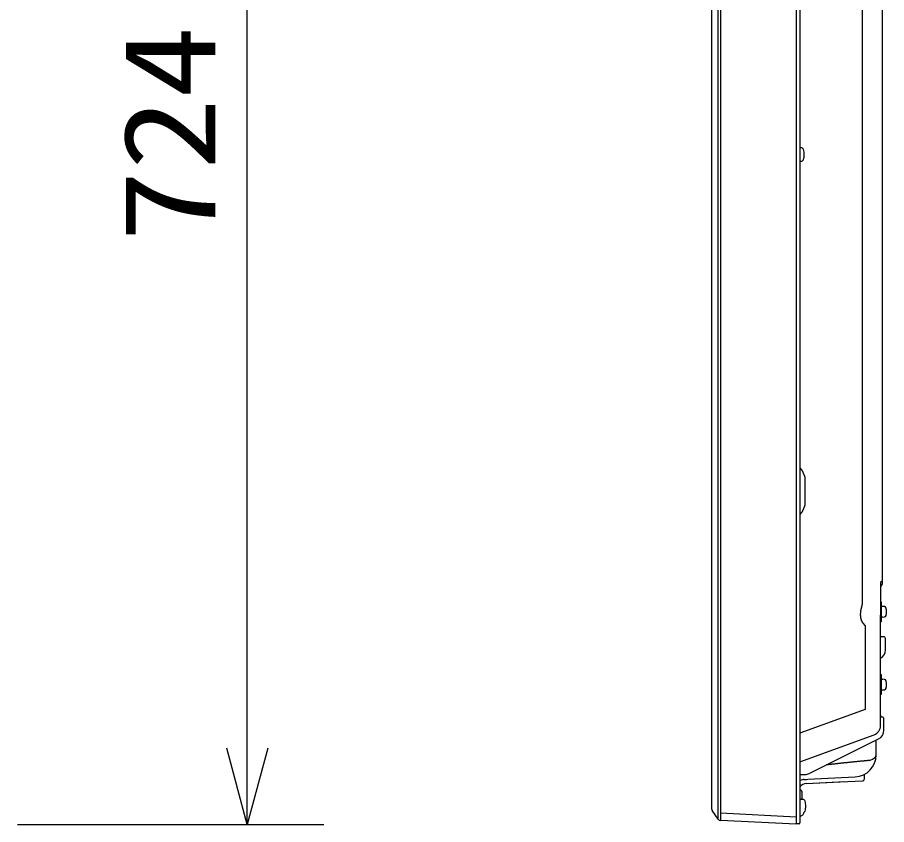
# Model space of a CAD drawing. Units: millimetres, scale not verified. Extents: x -63 to 63, y -57 to 57.
# Drawn here: x 15.64 to 38.32, y -3.33 to 17.74 of the extents above; entities that cross this region are included whole.
import ezdxf
from ezdxf.enums import TextEntityAlignment as Align

# ---------------------------------------------------------------- set-up
doc = ezdxf.new("R2010")
doc.units = ezdxf.units.MM
doc.header["$LTSCALE"] = 0.190236
for name, color, linetype in [('0-3_GAIKEI', 1, 'Continuous'), ('0-4_SUNPO', 3, 'Continuous'), ('0-5_DEFPOINTS', 7, 'Continuous')]:
    doc.layers.add(name, color=color, linetype=linetype)
doc.styles.add('ＭＳ ゴシック', font='')
doc.styles.get('ＭＳ ゴシック').set_extended_font_data('MS Gothic')

# ---------------------------------------------------------------- blocks, each defined once
blk = doc.blocks.new('_OPEN30')
at = {"layer": '0-5_DEFPOINTS'}
blk.add_line((0, 0), (-1, 0), dxfattribs=at)
blk.add_lwpolyline([(-1, 0.26795), (0, 0), (-1, -0.26795)], dxfattribs=at)

msp = doc.modelspace()

# ---------------------------------------------------------------- linework, layer by layer
at = {"layer": '0-3_GAIKEI'}
for p, q in [((33.9276, -3.1916), (33.9276, 32.5322)), ((33.9856, 32.5627), (33.9856, -3.2242)), ((35.961, 32.6656), (35.961, -3.1273)), ((37.6873, 25.1916), (37.6873, 2.4639)), ((36.0925, 14.3382), (36.061, 14.3382)), ((36.061, 13.9882), (36.0925, 13.9882)), ((36.1966, 5.0063), (36.1966, 5.7396)), ((38.216, 3.1572), (38.216, 4.2539)), ((38.216, 3.1572), (38.216, 4.2539)), ((38.216, 2.9952), (38.216, 3.1525)), ((38.1885, 2.473), (38.1635, 2.473)), ((38.2235, 2.358), (38.1885, 2.358)), ((38.2659, 2.3568), (38.2235, 2.3605)), ((38.1611, 2.1323), (38.1635, 2.1323)), ((38.1885, 2.088), (38.2235, 2.088)), ((38.2235, 2.0855), (38.2659, 2.0892)), ((37.7046, 1.9286), (37.7675, 1.8535)), ((37.7675, 1.8535), (37.7675, -0.3298)), ((38.1635, 1.9441), (38.1635, 1.9445)), ((38.291, 1.2275), (38.291, 1.523)), ((38.1885, 0.573), (38.1635, 0.573)), ((38.2235, 0.458), (38.1885, 0.458)), ((38.2659, 0.4568), (38.2235, 0.4605)), ((38.1885, 0.188), (38.2235, 0.188)), ((38.2235, 0.1855), (38.2659, 0.1892)), ((37.7675, -0.3298), (36.061, -0.9509)), ((38.1635, -0.477), (38.1635, -0.327)), ((38.1635, -0.477), (38.1635, -0.527)), ((38.251, -0.8725), (38.251, -0.577)), ((36.3038, -2.0007), (38.1128, -1.0961)), ((38.051, -1.5124), (38.051, -1.127)), ((36.061, -2.027), (36.192, -2.027)), ((37.7463, -2.1387), (37.7484, -2.0188)), ((36.1605, -2.1571), (36.2358, -2.1532)), ((36.2313, -2.2647), (37.2354, -2.2121)), ((36.2313, -2.2647), (37.1088, -2.2187)), ((36.2358, -2.1532), (36.2655, -2.1516)), ((36.2655, -2.1516), (37.5061, -2.0866)), ((37.1088, -2.2187), (37.6989, -2.1878)), ((36.0925, -2.677), (36.061, -2.677)), ((36.1325, -2.677), (36.1008, -2.677)), ((33.9856, -3.0244), (35.961, -3.1273)), ((35.961, -3.1273), (35.961, -3.327)), ((36.061, -3.102), (36.0925, -3.102))]:
    msp.add_line(p, q, dxfattribs=at)
at = {"layer": '0-3_GAIKEI', "color": 7}
for p, q in [((36.061, 32.6493), (36.061, -3.2854)), ((33.7636, -2.9366), (33.7636, 32.3054)), ((38.2136, 3.0336), (38.1611, 2.9895)), ((38.1611, 2.9895), (38.1611, 2.1323)), ((38.1635, -0.752), (38.1635, 2.1323)), ((36.061, -1.6923), (37.999, -0.9869)), ((33.9276, -3.1916), (33.7723, -2.9648)), ((35.961, -3.327), (33.9856, -3.2242)), ((36.0382, -3.3103), (35.961, -3.317))]:
    msp.add_line(p, q, dxfattribs=at)
msp.add_lwpolyline([(38.216, 2.987), (38.216, 3.0212), (38.216, 28.7115)], dxfattribs=at)
at = {"layer": '0-3_GAIKEI'}
for points in [[(36.0649, 5.9777), (36.064, 5.9786), (36.063, 5.9795), (36.062, 5.9805), (36.0611, 5.9814)], [(36.1, 5.9398), (36.0991, 5.9408), (36.0983, 5.9418), (36.0974, 5.9428), (36.0966, 5.9438), (36.0957, 5.9449), (36.0949, 5.9459), (36.094, 5.9469), (36.0931, 5.9479), (36.0923, 5.9489), (36.0914, 5.9499), (36.0905, 5.9509), (36.0896, 5.9519), (36.0888, 5.9529), (36.0879, 5.9538), (36.087, 5.9548), (36.0861, 5.9558), (36.0852, 5.9568), (36.0843, 5.9578), (36.0834, 5.9587), (36.0825, 5.9597), (36.0816, 5.9607), (36.0807, 5.9617), (36.0798, 5.9626), (36.0789, 5.9636), (36.078, 5.9645), (36.0771, 5.9655), (36.0761, 5.9665), (36.0752, 5.9674), (36.0743, 5.9684), (36.0734, 5.9693), (36.0724, 5.9702), (36.0715, 5.9712), (36.0706, 5.9721), (36.0696, 5.9731), (36.0687, 5.974), (36.0678, 5.9749), (36.0668, 5.9759), (36.0659, 5.9768), (36.0649, 5.9777)], [(36.1332, 5.8891), (36.1323, 5.891), (36.1313, 5.8928), (36.1304, 5.8947), (36.1294, 5.8965), (36.1284, 5.8984), (36.1275, 5.9002), (36.1265, 5.9021), (36.1255, 5.9039), (36.1245, 5.9057), (36.1235, 5.9076), (36.1226, 5.9094), (36.1216, 5.9112), (36.1208, 5.9123), (36.12, 5.9134), (36.1193, 5.9145), (36.1185, 5.9156), (36.1177, 5.9167), (36.117, 5.9177), (36.1162, 5.9188), (36.1154, 5.9199), (36.1146, 5.921), (36.1138, 5.922), (36.1131, 5.9231), (36.1123, 5.9241), (36.1115, 5.9252), (36.1107, 5.9263), (36.1099, 5.9273), (36.1091, 5.9284), (36.1083, 5.9294), (36.1074, 5.9305), (36.1066, 5.9315), (36.1058, 5.9326), (36.105, 5.9336), (36.1042, 5.9346), (36.1033, 5.9357), (36.1025, 5.9367), (36.1017, 5.9377), (36.1008, 5.9387), (36.1, 5.9398)], [(36.1668, 5.8152), (36.166, 5.8171), (36.1652, 5.819), (36.1644, 5.821), (36.1636, 5.8229), (36.1628, 5.8248), (36.162, 5.8267), (36.1611, 5.8286), (36.1603, 5.8305), (36.1595, 5.8325), (36.1587, 5.8344), (36.1579, 5.8363), (36.157, 5.8382), (36.1562, 5.8401), (36.1554, 5.842), (36.1545, 5.8439), (36.1537, 5.8458), (36.1528, 5.8477), (36.152, 5.8496), (36.1511, 5.8515), (36.1503, 5.8534), (36.1494, 5.8553), (36.1486, 5.8572), (36.1477, 5.8591), (36.1468, 5.861), (36.1459, 5.8629), (36.1451, 5.8648), (36.1442, 5.8667), (36.1433, 5.8686), (36.1424, 5.8704), (36.1415, 5.8723), (36.1406, 5.8742), (36.1397, 5.8761), (36.1388, 5.878), (36.1379, 5.8798), (36.137, 5.8817), (36.136, 5.8836), (36.1351, 5.8854), (36.1342, 5.8873), (36.1332, 5.8891)], [(36.1966, 5.7396), (36.1958, 5.7416), (36.1951, 5.7435), (36.1943, 5.7455), (36.1936, 5.7474), (36.1929, 5.7494), (36.1921, 5.7513), (36.1914, 5.7532), (36.1906, 5.7552), (36.1899, 5.7571), (36.1891, 5.7591), (36.1884, 5.761), (36.1876, 5.763), (36.1869, 5.7649), (36.1861, 5.7668), (36.1854, 5.7688), (36.1846, 5.7707), (36.1838, 5.7727), (36.1831, 5.7746), (36.1823, 5.7766), (36.1816, 5.7785), (36.1808, 5.7804), (36.18, 5.7824), (36.1793, 5.7843), (36.1785, 5.7862), (36.1777, 5.7882), (36.177, 5.7901), (36.1762, 5.792), (36.1754, 5.794), (36.1747, 5.7959), (36.1739, 5.7978), (36.1731, 5.7998), (36.1723, 5.8017), (36.1715, 5.8036), (36.1708, 5.8056), (36.17, 5.8075), (36.1692, 5.8094), (36.1684, 5.8113), (36.1676, 5.8133), (36.1668, 5.8152)], [(36.161, 4.9171), (36.162, 4.9192), (36.1629, 4.9214), (36.1638, 4.9235), (36.1647, 4.9257), (36.1656, 4.9279), (36.1665, 4.93), (36.1674, 4.9322), (36.1683, 4.9344), (36.1692, 4.9365), (36.1701, 4.9387), (36.1709, 4.9409), (36.1718, 4.943), (36.1727, 4.9452), (36.1736, 4.9474), (36.1745, 4.9495), (36.1753, 4.9517), (36.1762, 4.9539), (36.1771, 4.9561), (36.1779, 4.9582), (36.1788, 4.9604), (36.1797, 4.9626), (36.1805, 4.9648), (36.1814, 4.967), (36.1822, 4.9691), (36.1831, 4.9713), (36.1839, 4.9735), (36.1848, 4.9757), (36.1856, 4.9779), (36.1865, 4.9801), (36.1873, 4.9822), (36.1882, 4.9844), (36.189, 4.9866), (36.1899, 4.9888), (36.1907, 4.991), (36.1915, 4.9932), (36.1924, 4.9954), (36.1932, 4.9975), (36.1941, 4.9997), (36.1949, 5.0019)], [(36.1949, 5.0019), (36.1957, 5.0041), (36.1966, 5.0063), (36.1966, 5.0063)], [(36.061, 4.7645), (36.062, 4.7654), (36.063, 4.7663), (36.0639, 4.7673), (36.0649, 4.7682), (36.0658, 4.7691), (36.0668, 4.77), (36.0677, 4.771), (36.0687, 4.7719), (36.0696, 4.7728), (36.0705, 4.7738), (36.0715, 4.7747), (36.0724, 4.7757), (36.0733, 4.7766), (36.0743, 4.7775), (36.0752, 4.7785), (36.0761, 4.7794), (36.077, 4.7804), (36.078, 4.7814), (36.0789, 4.7823), (36.0798, 4.7833), (36.0807, 4.7843), (36.0816, 4.7852), (36.0825, 4.7862), (36.0834, 4.7872), (36.0843, 4.7881), (36.0852, 4.7891), (36.0861, 4.7901), (36.087, 4.7911), (36.0879, 4.7921), (36.0887, 4.7931), (36.0896, 4.794), (36.0905, 4.795), (36.0914, 4.796), (36.0923, 4.797), (36.0931, 4.798), (36.094, 4.799), (36.0948, 4.8), (36.0957, 4.8011), (36.0966, 4.8021)], [(36.0966, 4.8021), (36.0974, 4.8031), (36.0983, 4.8041), (36.0991, 4.8051), (36.1, 4.8061), (36.1008, 4.8072), (36.1016, 4.8082), (36.1025, 4.8092), (36.1033, 4.8103), (36.1041, 4.8113), (36.105, 4.8123), (36.1058, 4.8134), (36.1066, 4.8144), (36.1074, 4.8155), (36.1082, 4.8165), (36.1091, 4.8176), (36.1099, 4.8186), (36.1107, 4.8197), (36.1115, 4.8207), (36.1123, 4.8218), (36.1131, 4.8228), (36.1138, 4.8239), (36.1146, 4.825), (36.1154, 4.826), (36.1162, 4.8271), (36.117, 4.8282), (36.1177, 4.8293), (36.1185, 4.8303), (36.1193, 4.8314), (36.12, 4.8325), (36.1208, 4.8336), (36.1216, 4.8347)], [(36.1216, 4.8347), (36.1227, 4.8367), (36.1238, 4.8388), (36.1249, 4.8409), (36.126, 4.8429), (36.1271, 4.845), (36.1282, 4.8471), (36.1293, 4.8492), (36.1303, 4.8513), (36.1314, 4.8533), (36.1325, 4.8554), (36.1335, 4.8575), (36.1346, 4.8596), (36.1356, 4.8617), (36.1367, 4.8638), (36.1377, 4.8659), (36.1388, 4.868), (36.1398, 4.8701), (36.1408, 4.8722), (36.1418, 4.8743), (36.1428, 4.8764), (36.1438, 4.8786), (36.1448, 4.8807), (36.1458, 4.8828), (36.1468, 4.8849), (36.1478, 4.887), (36.1488, 4.8892), (36.1498, 4.8913), (36.1507, 4.8934), (36.1517, 4.8956), (36.1526, 4.8977), (36.1536, 4.8999), (36.1545, 4.902), (36.1555, 4.9042), (36.1564, 4.9063), (36.1573, 4.9084), (36.1583, 4.9106), (36.1592, 4.9128), (36.1601, 4.9149), (36.161, 4.9171)], [(38.216, 2.9952), (38.216, 3.1525), (38.216, 3.1572)], [(37.6559, 2.3007), (37.6555, 2.2986), (37.655, 2.2965), (37.6546, 2.2944), (37.6541, 2.2924), (37.6537, 2.2903), (37.6533, 2.2882), (37.6528, 2.2861), (37.6524, 2.284), (37.6519, 2.2819), (37.6515, 2.2798), (37.6511, 2.2777), (37.6507, 2.2756), (37.6502, 2.2736), (37.6498, 2.2715), (37.6494, 2.2694), (37.649, 2.2673), (37.6486, 2.2652), (37.6482, 2.2631), (37.6478, 2.261), (37.6474, 2.2589), (37.647, 2.2568), (37.6467, 2.2547), (37.6463, 2.2526), (37.6459, 2.2505), (37.6455, 2.2484), (37.6452, 2.2463), (37.6448, 2.2442), (37.6445, 2.2421), (37.6442, 2.24), (37.6438, 2.2379), (37.6435, 2.2358), (37.6432, 2.2336), (37.6429, 2.2315), (37.6426, 2.2294), (37.6423, 2.2273), (37.642, 2.2252), (37.6417, 2.2231), (37.6415, 2.221), (37.6412, 2.2188)], [(37.6749, 2.3817), (37.6745, 2.3796), (37.674, 2.3776), (37.6735, 2.3755), (37.673, 2.3734), (37.6725, 2.3713), (37.672, 2.3692), (37.6715, 2.3672), (37.6711, 2.3651), (37.6706, 2.363), (37.6701, 2.3609), (37.6696, 2.3589), (37.669, 2.3568), (37.6685, 2.3547), (37.668, 2.3527), (37.6675, 2.3506), (37.667, 2.3485), (37.6665, 2.3464), (37.666, 2.3444), (37.6655, 2.3423), (37.665, 2.3402), (37.6645, 2.3381), (37.664, 2.3361), (37.6635, 2.334), (37.663, 2.3319), (37.6626, 2.3298), (37.6621, 2.3278), (37.6616, 2.3257), (37.6611, 2.3236), (37.6606, 2.3215), (37.6601, 2.3194), (37.6597, 2.3174), (37.6592, 2.3153), (37.6587, 2.3132), (37.6583, 2.3111), (37.6578, 2.309), (37.6573, 2.307), (37.6569, 2.3049), (37.6564, 2.3028), (37.6559, 2.3007)], [(37.6873, 2.4639), (37.6873, 2.4617), (37.6872, 2.4596), (37.6871, 2.4575), (37.687, 2.4553), (37.6869, 2.4532), (37.6867, 2.4511), (37.6866, 2.449), (37.6864, 2.4468), (37.6862, 2.4447), (37.686, 2.4426), (37.6857, 2.4405), (37.6854, 2.4383), (37.6852, 2.4362), (37.6849, 2.4341), (37.6846, 2.432), (37.6843, 2.4299), (37.6839, 2.4278), (37.6836, 2.4257), (37.6833, 2.4236), (37.6829, 2.4215), (37.6825, 2.4194), (37.6822, 2.4173), (37.6818, 2.4152), (37.6814, 2.4131), (37.681, 2.411), (37.6806, 2.4089), (37.6802, 2.4068), (37.6798, 2.4047), (37.6794, 2.4026), (37.679, 2.4005), (37.6785, 2.3984), (37.6781, 2.3963), (37.6777, 2.3942), (37.6772, 2.3921), (37.6768, 2.3901), (37.6763, 2.388), (37.6759, 2.3859), (37.6754, 2.3838), (37.6749, 2.3817)], [(38.1635, 1.973), (38.1885, 1.973), (38.1885, 2.473)], [(37.6412, 2.2188), (37.641, 2.2167), (37.6407, 2.2146), (37.6405, 2.2125), (37.6403, 2.2104), (37.64, 2.2082), (37.6398, 2.2061), (37.6396, 2.204), (37.6394, 2.2019), (37.6392, 2.1997), (37.639, 2.1976), (37.6389, 2.1955), (37.6387, 2.1934), (37.6385, 2.1912), (37.6384, 2.1891), (37.6382, 2.187), (37.6381, 2.1848), (37.638, 2.1827), (37.6378, 2.1806), (37.6377, 2.1785), (37.6376, 2.1763), (37.6375, 2.1742), (37.6374, 2.1721), (37.6373, 2.1699), (37.6372, 2.1678), (37.6372, 2.1657), (37.6371, 2.1635), (37.6371, 2.1614), (37.637, 2.1593), (37.637, 2.1571), (37.637, 2.155), (37.6369, 2.1529), (37.6369, 2.1507), (37.6369, 2.1486), (37.6369, 2.1465), (37.6369, 2.1443), (37.637, 2.1422), (37.637, 2.1401), (37.637, 2.1379), (37.6371, 2.1358)], [(37.6371, 2.1358), (37.6372, 2.1337), (37.6372, 2.1315), (37.6373, 2.1294), (37.6374, 2.1273), (37.6375, 2.1251), (37.6376, 2.123), (37.6377, 2.1209), (37.6379, 2.1187), (37.638, 2.1166), (37.6381, 2.1145), (37.6383, 2.1124), (37.6385, 2.1102), (37.6386, 2.1081), (37.6388, 2.106), (37.639, 2.1038), (37.6392, 2.1017), (37.6394, 2.0996), (37.6397, 2.0975), (37.6399, 2.0954), (37.6401, 2.0932), (37.6404, 2.0911), (37.6407, 2.089), (37.6409, 2.0869), (37.6412, 2.0848), (37.6415, 2.0827), (37.6418, 2.0805), (37.6421, 2.0784), (37.6425, 2.0763), (37.6428, 2.0742), (37.6432, 2.0721), (37.6435, 2.07), (37.6439, 2.0679), (37.6443, 2.0658), (37.6447, 2.0637), (37.6451, 2.0616), (37.6455, 2.0595), (37.6459, 2.0574), (37.6464, 2.0553), (37.6468, 2.0533)], [(37.6468, 2.0533), (37.6473, 2.0512), (37.6477, 2.0491), (37.6482, 2.047), (37.6487, 2.0449), (37.6492, 2.0429), (37.6497, 2.0408), (37.6503, 2.0387), (37.6508, 2.0367), (37.6513, 2.0346), (37.6519, 2.0325), (37.6525, 2.0305), (37.6531, 2.0284), (37.6537, 2.0264), (37.6543, 2.0243), (37.6549, 2.0223), (37.6556, 2.0203), (37.6562, 2.0182), (37.6569, 2.0162), (37.6576, 2.0142), (37.6583, 2.0122), (37.659, 2.0101), (37.6597, 2.0081), (37.6604, 2.0061), (37.6612, 2.0041), (37.6619, 2.0021), (37.6627, 2.0001), (37.6635, 1.9982), (37.6643, 1.9962), (37.6651, 1.9942), (37.6659, 1.9922), (37.6668, 1.9903), (37.6676, 1.9883), (37.6685, 1.9864), (37.6694, 1.9844), (37.6703, 1.9825), (37.6712, 1.9806), (37.6722, 1.9786), (37.6731, 1.9767), (37.6741, 1.9748)], [(37.6741, 1.9748), (37.6751, 1.9729), (37.6761, 1.971), (37.6771, 1.9692), (37.6781, 1.9673), (37.6791, 1.9654), (37.6802, 1.9636), (37.6813, 1.9617), (37.6823, 1.9599), (37.6834, 1.9581), (37.6846, 1.9562), (37.6857, 1.9544), (37.6869, 1.9526), (37.688, 1.9508), (37.6892, 1.9491), (37.6904, 1.9473), (37.6916, 1.9455), (37.6929, 1.9438), (37.6941, 1.9421), (37.6954, 1.9403), (37.6966, 1.9386), (37.6979, 1.9369), (37.6992, 1.9352), (37.7005, 1.9335), (37.7019, 1.9319), (37.7032, 1.9302), (37.7046, 1.9286)], [(38.241, 1.573), (38.2397, 1.573), (38.1635, 1.573)], [(38.1635, 0.073), (38.1885, 0.073), (38.1885, 0.573)], [(38.201, -0.527), (38.1997, -0.527), (38.1635, -0.527)], [(36.902, -1.7589), (36.8895, -1.7603), (36.8771, -1.7618), (36.8646, -1.7632), (36.8521, -1.7647), (36.8396, -1.7661), (36.8271, -1.7676), (36.8146, -1.769), (36.8021, -1.7705), (36.7896, -1.772), (36.7771, -1.7734), (36.7646, -1.7749), (36.7521, -1.7764)], [(37.3898, -1.7066), (37.3773, -1.7079), (37.3648, -1.7092), (37.3523, -1.7104), (37.3398, -1.7117), (37.3272, -1.713), (37.3147, -1.7143), (37.3022, -1.7156), (37.2897, -1.7169), (37.2772, -1.7182), (37.2647, -1.7195), (37.2522, -1.7208), (37.2397, -1.7221), (37.2271, -1.7234), (37.2146, -1.7247), (37.2021, -1.726), (37.1896, -1.7273), (37.1771, -1.7287), (37.1646, -1.73), (37.1521, -1.7313), (37.1396, -1.7327), (37.1271, -1.734), (37.1146, -1.7353), (37.1021, -1.7367), (37.0896, -1.7381), (37.0771, -1.7394), (37.0646, -1.7408), (37.0521, -1.7421), (37.0395, -1.7435), (37.027, -1.7449), (37.0145, -1.7463), (37.002, -1.7477), (36.9895, -1.7491), (36.977, -1.7504), (36.9645, -1.7518), (36.952, -1.7533), (36.9395, -1.7547), (36.927, -1.7561), (36.9145, -1.7575), (36.902, -1.7589)], [(37.8781, -1.6597), (37.8656, -1.6608), (37.8531, -1.662), (37.8405, -1.6631), (37.828, -1.6643), (37.8155, -1.6655), (37.803, -1.6666), (37.7904, -1.6678), (37.7779, -1.669), (37.7654, -1.6701), (37.7529, -1.6713), (37.7403, -1.6725), (37.7278, -1.6737), (37.7153, -1.6748), (37.7028, -1.676), (37.6903, -1.6772), (37.6777, -1.6784), (37.6652, -1.6796), (37.6527, -1.6808), (37.6402, -1.682), (37.6276, -1.6832), (37.6151, -1.6844), (37.6026, -1.6856), (37.5901, -1.6868), (37.5776, -1.688), (37.565, -1.6893), (37.5525, -1.6905), (37.54, -1.6917), (37.5275, -1.6929), (37.515, -1.6942), (37.5025, -1.6954), (37.4899, -1.6966), (37.4774, -1.6979), (37.4649, -1.6991), (37.4524, -1.7004), (37.4399, -1.7016), (37.4274, -1.7029), (37.4148, -1.7041), (37.4023, -1.7054), (37.3898, -1.7066)]]:
    msp.add_lwpolyline(points, dxfattribs=at)
for centre, radius, start, end in [((36.0925, 14.2732), 0.065, 16.60155, 90), ((35.7235, 14.1632), 0.45, 0, 16.60155), ((35.7235, 14.1632), 0.45, 343.39845, 0), ((36.0925, 14.0532), 0.065, 270, 343.39845), ((38.066, 2.987), 0.15, 317.51889, 0), ((38.066, 2.987), 0.15, 317.51896, 0), ((38.2135, 2.8519), 0.05, 137.51889, 180), ((38.2135, 2.8519), 0.05, 137.51896, 180), ((38.2615, 2.3069), 0.05, 16.25703, 85), ((37.9735, 2.223), 0.35, 0, 16.25703), ((38.2615, 2.139), 0.05, 275, 343.74297), ((37.9735, 2.223), 0.35, 343.74297, 0), ((38.041, 1.2275), 0.25, 299.34058, 0), ((38.2615, 0.4069), 0.05, 16.25703, 85), ((37.9735, 0.323), 0.35, 0, 16.25703), ((37.9735, 0.323), 0.35, 343.74297, 0), ((38.2615, 0.239), 0.05, 275, 343.74297), ((38.001, -0.8725), 0.25, 296.56505, 0), ((37.476, -1.5124), 0.575, 273, 0), ((36.192, -1.777), 0.25, 270, 296.56505), ((36.1735, -2.4068), 0.25, 101.63208, 116.74368), ((36.2444, -2.5144), 0.25, 93, 137.18678), ((36.1735, -2.4068), 0.25, 93, 101.63208), ((37.6963, -2.1379), 0.05, 273, 359), ((36.0215, -2.4431), 0.05, 16.25703, 37.82319), ((36.0615, -2.4781), 0.05, 16.25703, 80.92143), ((35.7735, -2.562), 0.35, 0, 16.25703), ((36.0615, -2.646), 0.05, 320.95555, 343.74297), ((35.7735, -2.562), 0.35, 343.74297, 0), ((36.1325, -2.742), 0.065, 16.60155, 90), ((35.7635, -2.852), 0.45, 0, 16.60155), ((35.7635, -2.852), 0.45, 343.39845, 0), ((36.0925, -3.037), 0.065, 270, 343.39845), ((35.7235, -2.927), 0.45, 343.39845, 348.2276), ((36.1325, -2.962), 0.065, 299.07135, 343.39845)]:
    msp.add_arc(centre, radius, start, end, dxfattribs=at)
at = {"layer": '0-3_GAIKEI', "color": 7}
for centre, radius, start, end in [((37.9135, -0.752), 0.25, 290, 0), ((33.8136, -2.9366), 0.05, 180, 214.40012), ((33.9895, -3.1493), 0.075, 214.40012, 267), ((36.036, -3.2854), 0.025, 275, 0)]:
    msp.add_arc(centre, radius, start, end, dxfattribs=at)
at = {"layer": '0-3_GAIKEI'}
for centre, major_axis, ratio, start_param, end_param in [((38.241, 1.523), (0.0501, 0), 0.99863, 6.2831853, 7.8539816), ((38.201, -0.577), (-0.0501, 0), 0.99863, 3.1415927, 4.712389), ((37.476, -1.5124), (-0.575, 0), 0.358352, 2.3451609, 3.1415927)]:
    msp.add_ellipse(centre, major_axis=major_axis, ratio=ratio, start_param=start_param, end_param=end_param, dxfattribs=at)
at = {"layer": '0-4_SUNPO'}
for p, q in [((21.6353, -1.3347), (21.6353, 30.8576)), ((15.6353, -3.3347), (23.6353, -3.3347))]:
    msp.add_line(p, q, dxfattribs=at)

# ---------------------------------------------------------------- block references
at = {"layer": '0-4_SUNPO', "xscale": 2, "yscale": 2, "rotation": 270}
msp.add_blockref('_OPEN30', (21.6353, -3.3347), dxfattribs=at)

# ---------------------------------------------------------------- texts
at = {"layer": '0-4_SUNPO', "style": 'ＭＳ ゴシック', "width": 1.15}
msp.add_text('724', height=2.406, rotation=90, dxfattribs=at).set_placement((21.5258, 11.8743), align=Align.BOTTOM_LEFT)

doc.saveas('drawing.dxf')
